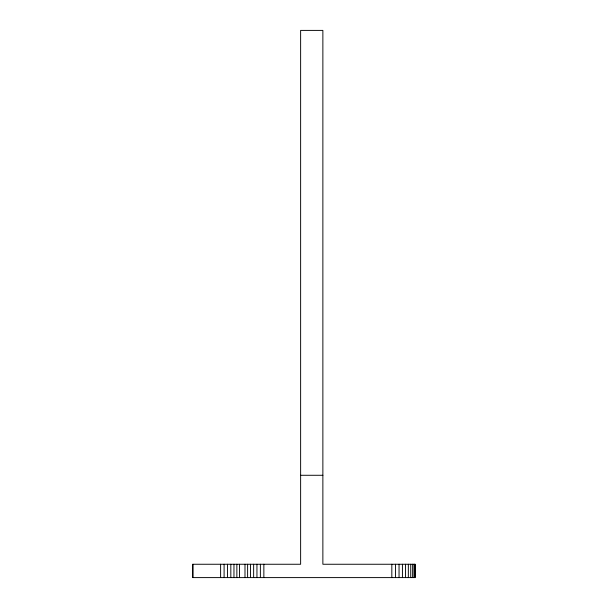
<?xml version="1.0" encoding="UTF-8"?>
<svg xmlns="http://www.w3.org/2000/svg" width="608" height="608" viewBox="0 0 608 608"><rect width="100%" height="100%" fill="white"/><g stroke="black" fill="none" stroke-linecap="round" stroke-linejoin="round"><path stroke-width="0.91" d="M192.82 577.6L192.82 564.254L300.626 564.254L300.626 30.4L322.871 30.4L322.871 564.254L415.18 564.254L415.18 577.6L192.82 577.6L192.82 564.254M300.626 475.281L322.871 475.281M414.899 564.254L414.899 577.6M414.04 564.254L414.04 577.6M412.642 564.254L412.642 577.6M410.727 564.254L410.727 577.6M408.34 564.254L408.34 577.6M405.559 564.254L405.559 577.6M402.428 564.254L402.428 577.6M399.046 564.254L399.046 577.6M395.481 564.254L395.481 577.6M391.826 564.254L391.826 577.6M263.857 564.254L263.857 577.6M260.376 564.254L260.376 577.6M256.948 564.254L256.948 577.6M253.642 564.254L253.642 577.6M250.511 564.254L250.511 577.6M247.608 564.254L247.608 577.6M244.986 564.254L244.986 577.6M239.491 564.254L239.491 577.6M236.862 564.254L236.862 577.6M233.958 564.254L233.958 577.6M230.827 564.254L230.827 577.6M227.521 564.254L227.521 577.6M224.101 564.254L224.101 577.6M220.613 564.254L220.613 577.6"/></g></svg>
